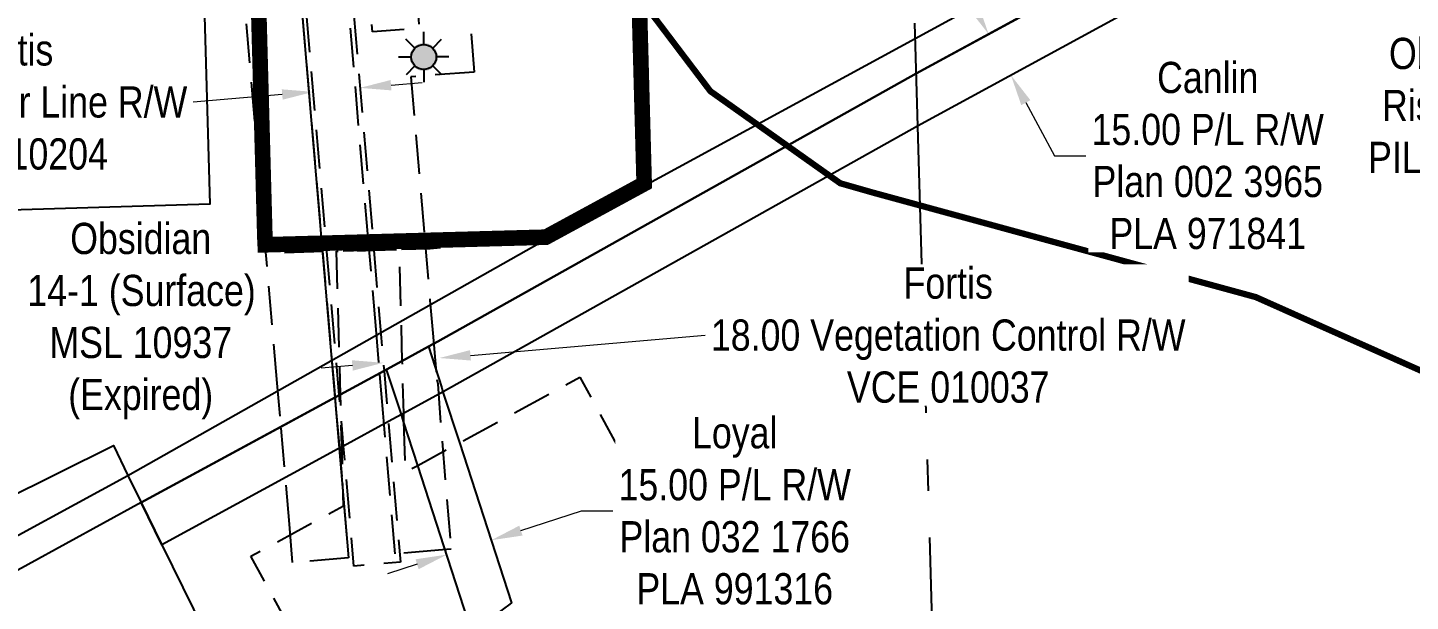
# Model space of a CAD drawing. Extents: x 633209 to 644713, y 5826006 to 5832721.
# Drawn here: x 643507.8 to 643951.2, y 5829087.5 to 5829271.4 of the extents above; entities that cross this region are included whole.
import ezdxf

# ---------------------------------------------------------------- set-up
doc = ezdxf.new("R2010")
doc.units = 0
doc.header["$LTSCALE"] = 5
doc.header["$PDSIZE"] = 0.5
for name, pattern in [('DASHDOT2', [12.7, 6.35, -3.175, 0, -3.175]), ('foc-ACCESSROAD', [3.75, 2.5, -1.25]), ('foc-FLOWLINE', [3.75, 2.5, -1.25]), ('foc-QUARTERLINE', [33, 25, -3, 2, -3])]:
    doc.linetypes.add(name, pattern=pattern)
doc.layers.get('Defpoints').update_dxf_attribs({"color": 9})
doc.layers.add('AS-FMA BOUNDARY', color=7, linetype='Continuous', true_color=0x008f47, transparency=0.7)
for name, color, linetype in [('AS-POWER', 104, 'foc-POWER'), ('AS-WILDLIFE', 131, 'DASHDOT2'), ('C-RW', 13, 'Continuous'), ('C-WS', 13, 'foc-ACCESSROAD'), ('F-EZE', 190, 'foc-FLOWLINE'), ('F-RW', 190, 'Continuous'), ('F-VCE', 190, 'foc-FLOWLINE'), ('F-WS', 190, 'foc-ACCESSROAD'), ('F-WS-S', 8, 'Continuous'), ('L-QSEC', 8, 'foc-QUARTERLINE')]:
    doc.layers.add(name, color=color, linetype=linetype)
for name, color, linetype, lineweight in [('C-AR-T', 13, 'Continuous', 9), ('C-RW-T', 13, 'Continuous', 9), ('C-WS-T', 13, 'Continuous', 9), ('F-EZE-T', 190, 'Continuous', 9), ('F-RW-T', 190, 'Continuous', 9)]:
    doc.layers.add(name, color=color, linetype=linetype, lineweight=lineweight)
doc.styles.add('80CG', font='ARIALN.TTF', dxfattribs={"height": 10})
doc.styles.add('80L', font='ARIALN.TTF', dxfattribs={"height": 10})
doc.styles.add('foc-LtypeFont', font='ARIALN.TTF', dxfattribs={"height": 7.349999999999999})
doc.linetypes.add('foc-POWER', pattern='A,6,-1,["P",foc-LtypeFont,S=0.2,R=0,X=-0.625,Y=-0.75],-1.239999999999999,4', length=12.24)
doc.dimstyles.new('Compass 5 000', dxfattribs={"dimscale": 5, "dimtxt": 9, "dimasz": 2, "dimexe": 0.2, "dimexo": 0.0625, "dimgap": 0.5, "dimtad": 0, "dimtih": 1, "dimtoh": 1, "dimzin": 0, "dimdsep": 46, "dimtxsty": '80CG', "dimcen": 0.1, "dimse1": 1, "dimse2": 1, "dimclrd": 256, "dimclrt": 256, "dimaunit": 1, "dimadec": 4, "dimazin": 0, "dimtfac": 0.06, "dimtofl": 0, "dimtmove": 0, "dimatfit": 1, "dimfxl": 0.2, "dimtolj": 1, "dimtzin": 0, "dimlwd": -1, "dimarcsym": 0})

# ---------------------------------------------------------------- blocks, each defined once
blk = doc.blocks.new('*D556')
at = {"layer": 'Defpoints', "color": 0, "transparency": 16777216}
for p in [(643656.490889413, 5829107.067860295), (643662.106620797, 5829089.719782162), (643647.838598337, 5829085.101092939)]:
    blk.add_point(p, dxfattribs=at)
at = {"layer": 'F-RW-T', "transparency": 16777216}
for p, q in [((643666.0048336915, 5829110.147610977), (643685.4666068421, 5829116.44756475)), ((643685.4666068421, 5829116.44756475), (643695.4666068424, 5829116.447564751)), ((643632.7089226746, 5829099.36942039), (643623.1949783962, 5829096.289669707))]:
    blk.add_line(p, q, dxfattribs=at)
for points in [[(643665.4915419109, 5829111.733268358), (643666.5181254721, 5829108.561953598), (643656.490889413, 5829107.067860295)], [(643632.195630894, 5829100.95507777), (643633.2222144553, 5829097.78376301), (643642.2228669531, 5829102.449171072)]]:
    blk.add_solid(points, dxfattribs=at)
at = {"layer": 'F-RW-T', "transparency": 16777216, "insert": (643734.5525550006, 5829116.44756475), "char_height": 10, "attachment_point": 5, "style": '80CG', "bg_fill": 3, "box_fill_scale": 1.1, "bg_fill_color": 256, "bg_fill_true_color": 13158600, "bg_fill_transparency": 0}
blk.add_mtext('\\A1;Loyal\\P15.00 P/L R/W\\PPlan 032 1766\\PPLA 991316', dxfattribs=at)
blk = doc.blocks.new('*D486')
at = {"layer": 'C-RW-T', "transparency": 16777216}
for p, q in [((643811.1935140206, 5829278.072820808), (643806.4202055316, 5829286.860057351)), ((643827.8919104179, 5829247.332557662), (643837.1252689376, 5829230.334765548)), ((643837.1252689376, 5829230.334765548), (643847.125268938, 5829230.334765548))]:
    blk.add_line(p, q, dxfattribs=at)
for points in [[(643812.6580534442, 5829278.868372222), (643809.7289745966, 5829277.277269393), (643815.9668225101, 5829269.285584265)], [(643829.3564498415, 5829248.128109077), (643826.4273709939, 5829246.537006248), (643823.1186019285, 5829256.119794206)]]:
    blk.add_solid(points, dxfattribs=at)
at = {"layer": 'Defpoints', "color": 0, "transparency": 16777216}
for p in [(643823.1186019285, 5829256.119794206), (643684.8181836172, 5829198.044425762), (643691.9699630355, 5829184.878635703)]:
    blk.add_point(p, dxfattribs=at)
at = {"layer": 'C-RW-T', "transparency": 16777216, "insert": (643886.2112170961, 5829230.334765548), "char_height": 10, "attachment_point": 5, "style": '80CG', "bg_fill": 3, "box_fill_scale": 1.1, "bg_fill_color": 256, "bg_fill_true_color": 13158600, "bg_fill_transparency": 0}
blk.add_mtext('\\A1;Canlin\\P15.00 P/L R/W\\PPlan 002 3965\\PPLA 971841', dxfattribs=at)
blk = doc.blocks.new('*D516')
at = {"layer": 'Defpoints', "color": 0, "transparency": 16777216}
for p in [(643598.7477949753, 5829258.783779168), (643613.7036839424, 5829260.061517919), (643599.4303997196, 5829250.79391368)]:
    blk.add_point(p, dxfattribs=at)
at = {"layer": 'F-EZE-T', "transparency": 16777216}
for p, q in [((643624.3499925691, 5829252.922889735), (643634.3136964515, 5829253.774127036)), ((643589.4666958372, 5829249.942676377), (643560.8790545331, 5829247.500324925))]:
    blk.add_line(p, q, dxfattribs=at)
for points in [[(643624.2081196853, 5829254.583507049), (643624.4918654527, 5829251.26227242), (643614.3862886867, 5829252.071652433)], [(643589.3248229534, 5829251.603293692), (643589.6085687209, 5829248.282059063), (643599.4303997196, 5829250.79391368)]]:
    blk.add_solid(points, dxfattribs=at)
at = {"layer": 'F-EZE-T', "transparency": 16777216, "insert": (643501.7385361155, 5829247.500324925), "char_height": 10, "attachment_point": 5, "style": '80CG', "bg_fill": 3, "box_fill_scale": 1.1, "bg_fill_color": 256, "bg_fill_true_color": 13158600, "bg_fill_transparency": 0}
blk.add_mtext('\\A1;Fortis\\P15.00 Power Line R/W\\PEZE 010204', dxfattribs=at)
blk = doc.blocks.new('*D546')
at = {"layer": 'Defpoints', "color": 0, "transparency": 16777216}
for p in [(643619.8593397747, 5829188.022184678), (643637.804858669, 5829189.555727768), (643639.8622488185, 5829165.480151377)]:
    blk.add_point(p, dxfattribs=at)
at = {"layer": 'F-RW-T', "transparency": 16777216}
for p, q in [((643649.8259343883, 5829166.331602997), (643725.0683813383, 5829172.761483082)), ((643611.9530443541, 5829163.095156666), (643601.9893587843, 5829162.243705045))]:
    blk.add_line(p, q, dxfattribs=at)
for points in [[(643611.8111357505, 5829164.755770927), (643612.0949529576, 5829161.434542404), (643621.9167299242, 5829163.946608287)], [(643649.6840257847, 5829167.992217259), (643649.9678429918, 5829164.670988735), (643639.8622488185, 5829165.480151377)]]:
    blk.add_solid(points, dxfattribs=at)
at = {"layer": 'F-RW-T', "transparency": 16777216, "insert": (643803.0015327707, 5829172.761483082), "char_height": 10, "attachment_point": 5, "style": '80CG', "bg_fill": 3, "box_fill_scale": 1.1, "bg_fill_color": 256, "bg_fill_true_color": 13158600, "bg_fill_transparency": 0}
blk.add_mtext('\\A1;Fortis\\P18.00 Vegetation Control R/W\\PVCE 010037', dxfattribs=at)
blk = doc.blocks.new('GAS')
h = blk.add_hatch(color=255)
h.dxf.hatch_style = 1
edge = h.paths.add_edge_path()
edge.add_arc((0, 0), 0.9, 0, 360)
for p, q in [((-0.5711929310346023, 0.5711929297831376), (-1.142385862069204, 1.142385861385264)), ((0, 0.8077887887338874), (0, 1.615577579286764)), ((0.5711929310309642, 0.5711929297831376), (1.142385862065566, 1.142385861385264)), ((-0.8077887898725749, 0), (-1.615577579628734, 0)), ((1.615577579625096, 0), (0.8077887898689368, 0)), ((-0.5711929310346023, -0.5711929316021271), (-1.142385862069204, -1.142385863204253)), ((0, -0.8077887905528768), (0, -1.615577581105753)), ((1.142385862065566, -1.142385863204253), (0.5711929310309642, -0.5711929316021271))]:
    blk.add_line(p, q)
blk.add_circle((0, 0), 0.8000000000000003)

msp = doc.modelspace()

# ---------------------------------------------------------------- linework, layer by layer
at = {"layer": 'AS-FMA BOUNDARY', "const_width": 4.999999999999843, "flags": 128}
msp.add_lwpolyline([(643581.0485489428, 5829309.393010688), (643583.9055575092, 5829204.074867005), (643584.0173775565, 5829201.772863401), (643602.1364905562, 5829202.263200665), (643605.2289254079, 5829202.347031092), (643617.1675242214, 5829202.670894391), (643625.2349412469, 5829202.889438815), (643635.2023193708, 5829203.159575435), (643674.0090000723, 5829204.212859598), (643705.5192576372, 5829221.337444918), (643702.6554931606, 5829327.077181241)], dxfattribs=at)
at = {"layer": 'AS-POWER', "flags": 128}
msp.add_lwpolyline([(643265.0250724076, 5829374.358933072), (643294.5065734243, 5829379.45817182), (643608.075524973, 5829388.850497627), (643613.378878465, 5829317.592647757), (643594.0491072887, 5829296.92574964), (643610.751880821, 5829101.43247864)], dxfattribs=at)
at = {"layer": 'AS-WILDLIFE', "const_width": 1.999999999999938, "flags": 128}
msp.add_lwpolyline([(644549.5650762748, 5828553.862546411), (644396.3750841912, 5828657.499919349), (644240.9374039202, 5828763.000110634), (644211.5000667922, 5828794.50002474), (644198.8125053272, 5828807.999974534), (644171.5624474655, 5828862.999995764), (644139.187557613, 5828918.000096292), (644130.5000633681, 5829024.500055253), (644099.4999603836, 5829081.499904611), (644097.9999659728, 5829084.500053531), (644040.8749809134, 5829123.000135364), (643992.4999815094, 5829144.499928889), (643901.6250591646, 5829185.000107176), (643778.8749781772, 5829218.500093116), (643768.3749542676, 5829221.500034425), (643726.7499959769, 5829250.999942412), (643702.1249289599, 5829283.500048029), (643663.0000046627, 5829335.000033253), (643580.3749817215, 5829525.500024695), (643511.0625617547, 5829673.499898795), (643498.249972012, 5829701.000025016), (643488.1873864756, 5829724.50001476), (643443.0625039439, 5829831.499938623), (643437.3750172051, 5829841.999998791), (643410.5625574044, 5829891.999937068), (643358.250051954, 5829936.000046888), (643256.1875051775, 5830002.999988552), (643218.0624753805, 5830027.9998763), (643159.1249657725, 5830065.499997203), (642911.8749642845, 5830221.999936695), (642850.6874912628, 5830260.999974252), (642813.2500694697, 5830284.500000831), (642795.4236981369, 5830311.12781576)], dxfattribs=at)
at = {"layer": 'C-RW'}
for points in [[(643463.9266006047, 5829086.549024267), (643479.0841478745, 5829094.79190324), (643487.9742590957, 5829099.596608354), (643540.002762146, 5829127.831352529), (643674.2935270808, 5829203.689749557), (643705.5497288525, 5829220.690444564), (643792.3775127396, 5829267.917317381), (644149.7557537775, 5829462.300451452)], [(644150.1424193586, 5829451.062576817), (643792.6997638603, 5829256.644406854), (643639.4089181342, 5829170.780698255), (643636.342366448, 5829169.115667643), (643627.8701331246, 5829164.518973164), (643622.9245937673, 5829161.835589832), (643622.1330347088, 5829161.405888577), (643608.1398527335, 5829153.807217816), (643607.7356683097, 5829153.587916955), (643544.2744787589, 5829119.129658567), (643483.7556433721, 5829085.996196447)]]:
    msp.add_lwpolyline(points, dxfattribs=at)
at = {"layer": 'C-WS', "flags": 128}
msp.add_lwpolyline([(643627.2069343659, 5829353.763795741), (643628.0586218209, 5829322.351113724), (643629.5417336046, 5829322.391132116), (643647.5668168811, 5829322.879688138), (643704.3225513739, 5829324.420331939), (643705.5497288525, 5829220.690444564), (643674.2935270808, 5829203.689749557), (643636.8693775763, 5829200.502726018), (643626.9019994437, 5829200.232589452), (643618.8345824268, 5829200.014045006), (643606.8959836067, 5829199.690181791), (643603.8035487628, 5829199.606351333), (643585.6844357527, 5829199.116014121), (643585.5726157052, 5829201.418017672), (643582.7156071389, 5829306.736161355), (643582.3257393886, 5829321.11102417), (643596.496080386, 5829321.49185813), (643597.570019476, 5829321.524139185), (643595.8274686942, 5829385.73638539), (643609.7425831758, 5829386.193648273), (643624.7560813288, 5829386.686860478), (643626.3122271636, 5829386.738436594), (643627.2069343659, 5829353.763795741)], close=True, dxfattribs=at)
at = {"layer": 'C-WS', "linetype": 'ByBlock', "flags": 128}
for points in [[(643561.4806316339, 5829384.606465579), (643566.2452884301, 5829214.785037112), (643427.4453419275, 5829210.644009863), (643416.091532152, 5829210.336385692), (643393.6362311887, 5829209.706502612), (643382.4228521193, 5829209.366442339), (643366.7610500396, 5829208.892906946), (643284.5803497306, 5829376.462828035), (643308.3275001912, 5829377.156184673), (643325.1466130018, 5829377.647609377), (643336.4087593224, 5829377.982580942), (643561.4806316339, 5829384.606465579)], [(643588.1870304389, 5829029.811915746), (643480.6438957831, 5828976.606734524), (643445.4823593234, 5829048.382360356), (643439.002041469, 5829061.586494814), (643434.5724961007, 5829070.602568339), (643427.9081799241, 5829084.14746967), (643472.7253603841, 5829106.331337674), (643481.7666340352, 5829110.798018317), (643535.4216945294, 5829137.401667302), (643540.002762146, 5829127.831352529), (643544.2744787589, 5829119.129658567), (643550.9013225544, 5829105.637656412), (643588.1870304389, 5829029.811915746)]]:
    msp.add_lwpolyline(points, close=True, dxfattribs=at)
at = {"layer": 'F-EZE', "flags": 128}
msp.add_lwpolyline([(643629.5417336046, 5829322.391132116), (643633.3577042843, 5829271.127444552), (643618.3891655746, 5829270.013699383), (643616.5611234005, 5829294.581789551), (643611.2400617808, 5829288.893560645), (643618.8345824268, 5829200.014045006), (643621.2310995111, 5829171.969651818), (643622.1330347088, 5829161.405888577), (643623.527318191, 5829145.08922103), (643627.3752539254, 5829100.053442654), (643612.4189390276, 5829098.775629339), (643609.1300676818, 5829137.267747488), (643608.3365357653, 5829146.554971637), (643607.7356506654, 5829153.588517057), (643606.8334672143, 5829164.147269006), (643603.8035487628, 5829199.606351333), (643595.7161654809, 5829294.268900307), (643615.0459366572, 5829314.935798424), (643609.7425831758, 5829386.193648273), (643624.7560813288, 5829386.686860478), (643627.2069343659, 5829353.763795741), (643629.5417336046, 5829322.391132116)], close=True, dxfattribs=at)
at = {"layer": 'F-RW'}
msp.add_lwpolyline([(643958.171897709, 5829329.577203671), (643904.2161573758, 5829300.229905252), (643793.1802575726, 5829239.835892027), (643641.0289626074, 5829154.59580306), (643628.325558874, 5829147.694995989), (643627.6743535508, 5829147.34119629), (643623.52733584, 5829145.08862098), (643609.1300676818, 5829137.267747488), (643608.596347992, 5829136.977667819), (643591.8543453836, 5829127.883648429), (643550.9013225544, 5829105.637656412), (643544.2744787589, 5829119.129658567), (643590.4598397431, 5829144.207320573), (643607.7356683097, 5829153.587916955), (643608.1398527335, 5829153.807217816), (643622.1330347088, 5829161.405888577), (643622.9245937673, 5829161.835589832), (643627.8701331246, 5829164.518973164), (643636.342366448, 5829169.115667643), (643639.4089181342, 5829170.780698255), (643792.6997638603, 5829256.644406854), (643884.3797892025, 5829306.51048319), (643897.0512895915, 5829313.402693368), (644150.1424193586, 5829451.062576817)], dxfattribs=at)
msp.add_lwpolyline([(643662.4320730496, 5829086.585545289), (643650.2879789958, 5829077.541100468), (643642.5731279969, 5829101.352922189), (643632.944524339, 5829131.073957053), (643628.3957990819, 5829145.113981404), (643627.6743535508, 5829147.34119629), (643622.9245937673, 5829161.835589832), (643627.8701331246, 5829164.518973164), (643636.342366448, 5829169.115667643), (643640.6808152804, 5829155.891117816), (643640.9966822736, 5829154.578236344), (643646.3579238154, 5829138.37054733), (643662.9871405314, 5829086.99968672), (643662.4320730496, 5829086.585545289)], close=True, dxfattribs=at)
at = {"layer": 'F-VCE'}
msp.add_lwpolyline([(643610.751880821, 5829101.43247864), (643592.8046489154, 5829099.899994601), (643591.7515658204, 5829112.230952917), (643590.1872871808, 5829130.540497761), (643588.7927609507, 5829146.86486995), (643587.8921223526, 5829157.41796276), (643584.0173775565, 5829201.772863401), (643583.9055575092, 5829204.074867005), (643575.4214188993, 5829303.376189168), (643581.0485489428, 5829309.393010688), (643594.8290221766, 5829324.148707463), (643590.0571475412, 5829388.258159425), (643594.1604104954, 5829388.393234723), (643608.075524973, 5829388.850497627), (643613.378878465, 5829317.592647757), (643594.0491072887, 5829296.92574964), (643602.1364905562, 5829202.263200665), (643605.1664090143, 5829166.804118286), (643606.0685924732, 5829156.245366442), (643606.6694775587, 5829149.21182097), (643607.4630094791, 5829139.924596767), (643610.751880821, 5829101.43247864)], close=True, dxfattribs=at)
msp.add_lwpolyline([(643645.8997586811, 5829325.536537471), (643650.9890232866, 5829257.159206956), (643630.7178288804, 5829255.650188842), (643635.2023193708, 5829203.159575435), (643636.8386973168, 5829184.010683159), (643637.7418599287, 5829173.437547588), (643639.013757071, 5829158.547967095), (643639.3296240814, 5829157.235085677), (643640.6964071518, 5829138.854470685), (643643.6535441243, 5829104.244243805), (643640.9060697941, 5829104.009771468), (643625.7081957333, 5829102.710292039), (643621.8602599918, 5829147.746070364), (643620.4659765128, 5829164.06273791), (643619.5640413112, 5829174.62650112), (643617.1675242214, 5829202.670894391), (643609.5730035886, 5829291.550410009)], dxfattribs=at)
at = {"layer": 'F-WS', "flags": 128}
msp.add_lwpolyline([(643628.3957990819, 5829145.113981404), (643628.8368051294, 5829128.840352101), (643632.944524339, 5829131.073957053), (643642.3634653572, 5829136.197621384), (643646.3579238154, 5829138.37054733), (643684.9312992365, 5829159.352216146), (643742.307262768, 5829053.868779561), (643702.8061690466, 5829032.381795565), (643689.4441579914, 5829025.189380204), (643636.8249517537, 5828996.492529498), (643579.4484708908, 5829101.975601066), (643593.418624027, 5829109.574103637), (643609.1078963736, 5829118.108019035), (643608.596347992, 5829136.977667819), (643608.3365357653, 5829146.554971637), (643608.1398292041, 5829153.808017984), (643607.8446577678, 5829164.69344045), (643606.8959836067, 5829199.690181791), (643618.8345824268, 5829200.014045006), (643626.9019994437, 5829200.232589452), (643627.5746224131, 5829175.414397121), (643627.8701331246, 5829164.518973164), (643628.325558874, 5829147.694995989), (643628.3957990819, 5829145.113981404)], close=True, dxfattribs=at)
at = {"layer": 'L-QSEC'}
msp.add_line((643787.5218919716, 5829437.775465969), (643809.6461174766, 5828663.831172863), dxfattribs=at)

# ---------------------------------------------------------------- texts
at = {"layer": 'C-AR-T', "insert": (643507.0742170907, 5829208.805642753), "char_height": 9.999999999999627, "attachment_point": 1, "style": '80L'}
msp.add_mtext_dynamic_manual_height_columns('\\pi14.41;Obsidian\\P\\pi0.67881;14-1 (Surface)\\P\\pi7.7286;MSL 10937\\P\\pi13.786;(Expired)', width=72.65365432557032, gutter_width=50.01580499437713, heights=[0], dxfattribs=at)
at = {"layer": 'C-WS-T', "insert": (643929.908856627, 5829268.109054268), "char_height": 9.996839999999713, "attachment_point": 1, "style": '80L'}
msp.add_mtext_dynamic_manual_height_columns('\\pi14.417;Obsidian\\P\\pi12.197;Riser Site\\P\\pi7.7104;PIL 240265', width=72.65365432557032, gutter_width=50.01580499437713, heights=[0], dxfattribs=at)

# ---------------------------------------------------------------- next in the draw order: dimensions: what is measured, and where the dimension line sits
at = {"layer": 'C-RW-T', "color": 3}
dim = msp.add_linear_dim(base=(643823.1186019285, 5829256.119794206), p1=(643684.8181836169, 5829198.044425761), p2=(643691.9699630353, 5829184.878635703), angle=298.5112201713302, text='Canlin\\P15.00 P/L R/W\\PPlan 002 3965\\PPLA 971841', dimstyle='Compass 5 000', override={"dimtfill": 1}, dxfattribs=at)
dim.commit()
dim.dimension.update_dxf_attribs({"geometry": '*D486', "text_midpoint": (643886.2112170961, 5829230.334765548), "dimtype": 161})
at = {"layer": 'F-EZE-T'}
dim = msp.add_linear_dim(base=(643599.4303997196, 5829250.79391368), p1=(643613.7036839424, 5829260.061517919), p2=(643598.7477949754, 5829258.783779167), angle=184.88313987437311, text='Fortis\\P15.00 Power Line R/W\\PEZE 010204', dimstyle='Compass 5 000', override={"dimtfill": 1}, dxfattribs=at)
dim.commit()
dim.dimension.update_dxf_attribs({"geometry": '*D516', "text_midpoint": (643501.7385361155, 5829247.500324925), "dimtype": 161})

# ---------------------------------------------------------------- next in the draw order: block references
at = {"layer": 'F-WS-S', "xscale": 4.999999999999792, "yscale": 4.999999999999792, "zscale": 4.999999999999792, "rotation": 0.2260728010244115}
msp.add_blockref('GAS', (643634.8597471063, 5829261.969433018), dxfattribs=at)

# ---------------------------------------------------------------- next in the draw order: dimensions: what is measured, and where the dimension line sits
at = {"layer": 'F-RW-T'}
dim = msp.add_linear_dim(base=(643656.490889413, 5829107.067860295), p1=(643647.8385983371, 5829085.101092939), p2=(643662.1066207971, 5829089.719782162), angle=17.937240995663476, text='Loyal\\P15.00 P/L R/W\\PPlan 032 1766\\PPLA 991316', dimstyle='Compass 5 000', override={"dimtfill": 1}, dxfattribs=at)
dim.commit()
dim.dimension.update_dxf_attribs({"geometry": '*D556', "text_midpoint": (643734.5525550006, 5829116.44756475), "dimtype": 161})

# ---------------------------------------------------------------- next in the draw order: dimensions: what is measured, and where the dimension line sits
dim = msp.add_linear_dim(base=(643639.8622488185, 5829165.480151377), p1=(643619.8593397747, 5829188.022184678), p2=(643637.8048586689, 5829189.555727768), angle=4.884372306351203, text='Fortis\\P18.00 Vegetation Control R/W\\PVCE 010037', dimstyle='Compass 5 000', override={"dimtfill": 1}, dxfattribs=at)
dim.commit()
dim.dimension.update_dxf_attribs({"geometry": '*D546', "text_midpoint": (643803.0015327707, 5829172.761483082), "dimtype": 161})

doc.saveas('drawing.dxf')
